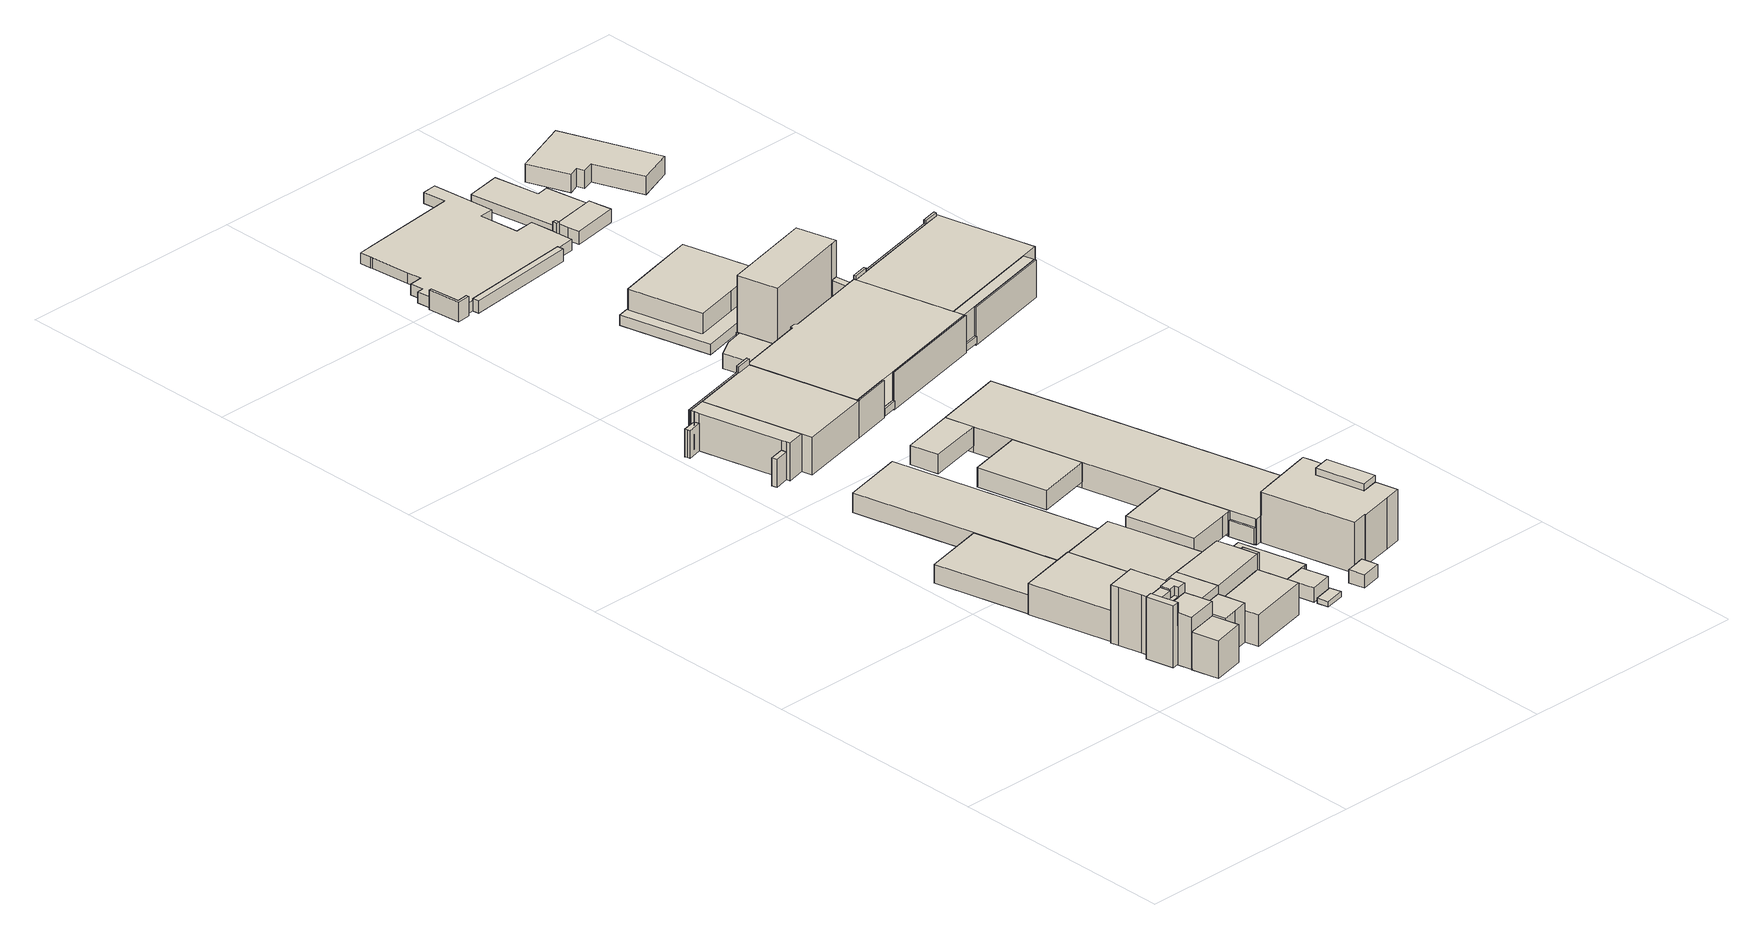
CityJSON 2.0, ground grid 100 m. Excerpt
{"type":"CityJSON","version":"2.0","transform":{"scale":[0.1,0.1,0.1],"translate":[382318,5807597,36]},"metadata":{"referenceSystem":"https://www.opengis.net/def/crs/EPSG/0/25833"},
"CityObjects":{
"building1":{"type":"Building","attributes":{"Gemeindeschluessel":"11000006","function":"31001_2111"},"address":[{"country":"Germany","locality":"Berlin","thoroughfareNumber":"10 (19)","thoroughfareName":"Wupperstraße"}],"children":["building1-1","building1-2","building1-3","building1-4","building1-5","building1-6","building1-7"]},
"building1-1":{"type":"BuildingPart","attributes":{"BezugspunktDach":"2200","measuredHeight":26.84,"storeysAboveGround":6},"parents":["building1"],"geometry":[{"type":"MultiSurface","lod":"1","boundaries":[[[0,1,2,3,4,5]],[[6,7,8,9,10,11]],[[6,11,5,4]],[[12,13,4,3]],[[14,15,16,17,18,19,20,21,7,3,2]],[[22,23,14,8,2,1]],[[10,9,1,0]],[[11,10,0,5]],[[7,6,13,12]],[[7,21,20,19]],[[19,18,17,16]],[[8,16,15,14]],[[9,8,14,23,22]]]}]},
"building1-2":{"type":"BuildingPart","attributes":{"BezugspunktDach":"2200","measuredHeight":18.98,"storeysAboveGround":6},"parents":["building1"],"geometry":[{"type":"MultiSurface","lod":"1","boundaries":[[[24,25,26,27,28]],[[29,30,31,32,33]],[[29,33,28,34,35]],[[30,29,27,35,36]],[[31,30,26,25]],[[32,31,25,24]],[[33,32,24,28]],[[35,34,28,27]],[[36,35,27,26]]]}]},
"building1-3":{"type":"BuildingPart","attributes":{"BezugspunktDach":"2200","measuredHeight":26.47,"storeysAboveGround":6},"parents":["building1"],"geometry":[{"type":"MultiSurface","lod":"1","boundaries":[[[37,38,13,12,39,40,41,42,43,44,45,46]],[[47,48,49,50,51,52,53,54,55,56,57,58]],[[47,58,46,45]],[[48,47,45,44]],[[49,48,44,43]],[[50,49,43,42]],[[51,50,42,41]],[[52,51,59,60]],[[55,54,7,6,13]],[[56,55,13,38]],[[57,56,38,37]],[[58,57,37,46]],[[60,59,41,40]],[[52,40,39,53]],[[54,53,39,12]],[[12,13,6,7]]]}]},
"building1-4":{"type":"BuildingPart","attributes":{"BezugspunktDach":"2200","measuredHeight":26.13,"storeysAboveGround":6},"parents":["building1"],"geometry":[{"type":"MultiSurface","lod":"1","boundaries":[[[20,61,62,63,21]],[[53,52,64,65,54]],[[39,12,21,63]],[[40,39,63,62]],[[64,52,62,60,66]],[[18,67,61,20]],[[54,65,19,7]],[[53,54,12,39]],[[52,53,39,40]],[[66,60,62,61,68]],[[65,64,67,18]],[[7,19,20,21]]]}]},
"building1-5":{"type":"BuildingPart","attributes":{"BezugspunktDach":"2200","measuredHeight":22.83,"storeysAboveGround":6},"parents":["building1"],"geometry":[{"type":"MultiSurface","lod":"1","boundaries":[[[17,69,70,67,18]],[[64,71,72,73,65]],[[71,64,67,66,74,75]],[[72,71,70,74,76]],[[15,77,78,69,17]],[[65,73,16,19,18]],[[64,65,18,67]],[[75,74,66,67,70]],[[76,74,70,69]],[[73,79,72,78,77,15]],[[17,18,19,16]]]}]},
"building1-6":{"type":"BuildingPart","attributes":{"BezugspunktDach":"2200","measuredHeight":22.66,"storeysAboveGround":6},"parents":["building1"],"geometry":[{"type":"MultiSurface","lod":"1","boundaries":[[[14,23,80,81,82,83,77,15]],[[72,84,85,36,34,86,87,73]],[[84,72,76,88,83]],[[85,84,83,82]],[[36,85,82,81]],[[89,28,27,26,81,80]],[[86,34,80,23]],[[87,86,23,9,8]],[[73,87,8,16]],[[72,73,15,77,90]],[[77,83,88,76]],[[34,35,27,28,89]],[[36,26,27,35]],[[8,9,23,14]],[[16,8,14,15]]]}]},
"building1-7":{"type":"BuildingPart","attributes":{"BezugspunktDach":"2200","measuredHeight":26.55,"storeysAboveGround":6},"parents":["building1"],"geometry":[{"type":"MultiSurface","lod":"1","boundaries":[[[91,92,93,94,95,96]],[[59,88,76,74,66,60]],[[41,40,96,95]],[[88,59,95,94]],[[77,83,94,93]],[[74,70,69,93,92]],[[97,67,70,74,92,91]],[[62,61,91,96]],[[59,60,40,41]],[[76,88,83,77]],[[76,69,70,74]],[[66,74,70,67,97]],[[98,60,66,99,61,62]]]}]},
"building2":{"type":"Building","attributes":{"Gemeindeschluessel":"11000006","BezugspunktDach":"2200","function":"31001_2111","measuredHeight":13.51,"storeysAboveGround":3},"address":[{"country":"Germany","locality":"Berlin","thoroughfareNumber":"10 (15)","thoroughfareName":"Wupperstraße"}],"geometry":[{"type":"Solid","lod":"1","boundaries":[[[[100,101,102,103,104,105]],[[106,107,108,109,110,111]],[[106,111,105,104]],[[107,106,104,103]],[[108,107,103,102]],[[109,108,102,101]],[[110,109,101,100]],[[111,110,100,105]]]]}]},
"building3":{"type":"Building","attributes":{"Gemeindeschluessel":"11000006","BezugspunktDach":"2200","function":"31001_2143","measuredHeight":8.14,"storeysAboveGround":2},"address":[{"country":"Germany","locality":"Berlin","thoroughfareNumber":"10 (14)","thoroughfareName":"Wupperstraße"}],"geometry":[{"type":"Solid","lod":"1","boundaries":[[[[112,113,114,115]],[[116,117,118,119]],[[116,119,115,114]],[[117,116,114,113]],[[118,117,113,112]],[[119,118,112,115]]]]}]},
"building4":{"type":"Building","attributes":{"Gemeindeschluessel":"11000006","BezugspunktDach":"2200","function":"31001_2111","measuredHeight":20.15,"storeysAboveGround":3},"address":[{"country":"Germany","locality":"Berlin","thoroughfareNumber":"10 (17)","thoroughfareName":"Wupperstraße"}],"geometry":[{"type":"Solid","lod":"1","boundaries":[[[[120,121,122,123,124,125,126]],[[127,128,129,130,131,132,133]],[[127,133,126,125]],[[128,127,125,124]],[[129,128,124,123]],[[130,129,123,122]],[[131,130,122,121]],[[132,131,121,120]],[[133,132,120,126]]]]}]},
"building5":{"type":"Building","attributes":{"Gemeindeschluessel":"11000006","BezugspunktDach":"2200","function":"31001_2111","measuredHeight":20.57,"storeysAboveGround":5},"address":[{"country":"Germany","locality":"Berlin","thoroughfareNumber":"10 (16)","thoroughfareName":"Wupperstraße"}],"geometry":[{"type":"Solid","lod":"1","boundaries":[[[[134,135,136,137,138,139]],[[140,141,142,143,144,145]],[[140,145,139,138]],[[141,140,138,137]],[[142,141,137,136]],[[143,142,136,135]],[[144,143,135,134]],[[145,144,134,139]]]]}]},
"building6":{"type":"Building","attributes":{"Gemeindeschluessel":"11000006","function":"31001_2111"},"address":[{"country":"Germany","locality":"Berlin","thoroughfareNumber":"10 (9)","thoroughfareName":"Wupperstraße"}],"children":["building6-1","building6-2","building6-3","building6-4"]},
"building6-1":{"type":"BuildingPart","attributes":{"BezugspunktDach":"2200","measuredHeight":20.6,"storeysAboveGround":5},"parents":["building6"],"geometry":[{"type":"MultiSurface","lod":"1","boundaries":[[[146,147,148,149,150]],[[151,152,153,154,155]],[[156,157,150,149]],[[151,155,158,159,160]],[[152,151,149,148]],[[153,152,148,147]],[[161,162,163,147,146]],[[155,154,146,150]],[[160,159,158,157,156]],[[154,153,163,162,161]]]}]},
"building6-2":{"type":"BuildingPart","attributes":{"BezugspunktDach":"2200","measuredHeight":13.44,"storeysAboveGround":5},"parents":["building6"],"geometry":[{"type":"MultiSurface","lod":"1","boundaries":[[[157,156,164,165]],[[166,160,159,167]],[[168,169,165,164]],[[166,167,170,171]],[[160,166,164,156]],[[167,159,157,165]],[[171,170,169,168]],[[160,156,157,159]]]}]},
"building6-3":{"type":"BuildingPart","attributes":{"BezugspunktDach":"2200","measuredHeight":13.77,"storeysAboveGround":5},"parents":["building6"],"geometry":[{"type":"MultiSurface","lod":"1","boundaries":[[[172,173,174,162,161]],[[153,175,176,177,154]],[[175,153,162,174]],[[176,175,174,173]],[[177,176,173,172]],[[154,177,172,161]],[[153,154,178,161,162]]]}]},
"building6-4":{"type":"BuildingPart","attributes":{"BezugspunktDach":"2200","measuredHeight":8.53,"storeysAboveGround":5},"parents":["building6"],"geometry":[{"type":"Solid","lod":"1","boundaries":[[[[179,169,168,180,181]],[[182,171,170,183,184]],[[182,184,181,180]],[[171,182,180,168]],[[183,170,169,179]],[[184,183,179,181]],[[170,171,168,169]]]]}]},
"building7":{"type":"Building","attributes":{"Gemeindeschluessel":"11000006","BezugspunktDach":"2200","function":"51009_1610","measuredHeight":20.63,"storeysAboveGround":0},"address":[{"country":"Germany","locality":"Berlin"}],"geometry":[{"type":"Solid","lod":"1","boundaries":[[[[147,185,186,148]],[[187,188,153,152]],[[187,152,148,186]],[[188,187,186,185]],[[153,188,185,147]],[[152,153,147,148]]]]}]},
"building8":{"type":"Building","attributes":{"Gemeindeschluessel":"11000006","BezugspunktDach":"2200","function":"31001_2463","measuredHeight":2.21,"storeysAboveGround":1},"address":[{"country":"Germany","locality":"Berlin","thoroughfareNumber":"10 (18)","thoroughfareName":"Wupperstraße"}],"geometry":[{"type":"Solid","lod":"1","boundaries":[[[[189,190,191,192]],[[193,194,195,196]],[[193,196,192,191]],[[194,193,191,190]],[[195,194,190,189]],[[196,195,189,192]]]]}]},
"building9":{"type":"Building","attributes":{"Gemeindeschluessel":"11000006","function":"31001_2500"},"address":[{"country":"Germany","locality":"Berlin","thoroughfareNumber":"10 (12)","thoroughfareName":"Wupperstraße"}],"children":["building9-1","building9-2"]},
"building9-1":{"type":"BuildingPart","attributes":{"BezugspunktDach":"2200","measuredHeight":6.25,"storeysAboveGround":2},"parents":["building9"],"geometry":[{"type":"MultiSurface","lod":"1","boundaries":[[[197,198,199,200,201,202,203,204]],[[205,206,207,208,209,210,211,212]],[[205,212,204,203]],[[206,205,203,202]],[[207,206,202,201]],[[208,207,201,200]],[[209,208,200,199]],[[209,199,213,214,215]],[[212,211,197,204]],[[210,215,214,213,198]],[[211,210,198,197]]]}]},
"building9-2":{"type":"BuildingPart","attributes":{"BezugspunktDach":"2200","measuredHeight":6.2,"storeysAboveGround":2},"parents":["building9"],"geometry":[{"type":"MultiSurface","lod":"1","boundaries":[[[216,217,218,219]],[[214,220,221,211]],[[213,198,197,211,219,218]],[[220,214,218,217]],[[221,220,217,216]],[[211,221,216,219]],[[214,210,198,213]],[[222,210,211,197,198]]]}]},
"building10":{"type":"Building","attributes":{"Gemeindeschluessel":"11000006","BezugspunktDach":"2200","function":"31001_2111","measuredHeight":9.22,"storeysAboveGround":1},"address":[{"country":"Germany","locality":"Berlin","thoroughfareNumber":"10 (13)","thoroughfareName":"Wupperstraße"}],"geometry":[{"type":"Solid","lod":"1","boundaries":[[[[223,224,225,226,227,228]],[[229,230,231,232,233,234]],[[229,234,228,227]],[[230,229,227,226]],[[231,230,226,225]],[[232,231,225,224]],[[233,232,224,223]],[[234,233,223,228]]]]}]},
"building11":{"type":"Building","attributes":{"Gemeindeschluessel":"11000006","BezugspunktDach":"2200","function":"51009_1610","measuredHeight":17.72,"storeysAboveGround":0},"address":[{"country":"Germany","locality":"Berlin"}],"geometry":[{"type":"Solid","lod":"1","boundaries":[[[[235,236,237,238,239,240]],[[241,242,243,244,245,246]],[[241,246,240,239]],[[242,241,239,238]],[[243,242,238,237]],[[244,243,237,236]],[[245,244,236,235]],[[246,245,235,240]]]]}]},
"building12":{"type":"Building","attributes":{"Gemeindeschluessel":"11000006","BezugspunktDach":"2200","function":"31001_2111","measuredHeight":8.46,"storeysAboveGround":1},"address":[{"country":"Germany","locality":"Berlin","thoroughfareNumber":"10 (8)","thoroughfareName":"Wupperstraße"}],"geometry":[{"type":"Solid","lod":"1","boundaries":[[[[247,248,249,250]],[[251,252,253,254]],[[251,254,250,249]],[[252,251,249,248]],[[253,252,248,247]],[[254,253,247,250]]]]}]},
"building13":{"type":"Building","attributes":{"Gemeindeschluessel":"11000006","BezugspunktDach":"2200","function":"31001_2143","measuredHeight":5.89,"storeysAboveGround":1},"address":[{"country":"Germany","locality":"Berlin","thoroughfareNumber":"10 (3)","thoroughfareName":"Wupperstraße"}],"geometry":[{"type":"Solid","lod":"1","boundaries":[[[[255,256,257,258,259,260]],[[261,262,263,264,265,266]],[[261,266,260,259]],[[262,261,259,258]],[[263,262,258,257]],[[264,263,257,256]],[[265,264,256,255]],[[266,265,255,260]]]]}]},
"building14":{"type":"Building","attributes":{"Gemeindeschluessel":"11000006","BezugspunktDach":"2200","function":"31001_2020","measuredHeight":8.41,"storeysAboveGround":2},"address":[{"country":"Germany","locality":"Berlin","thoroughfareNumber":"10 (7)","thoroughfareName":"Wupperstraße"}],"geometry":[{"type":"Solid","lod":"1","boundaries":[[[[267,268,269,270]],[[271,272,273,274]],[[271,274,270,269]],[[272,271,269,268]],[[273,272,268,267]],[[274,273,267,270]]]]}]},
"building15":{"type":"Building","attributes":{"Gemeindeschluessel":"11000006","BezugspunktDach":"2200","function":"51009_1610","measuredHeight":8.46,"storeysAboveGround":0},"address":[{"country":"Germany","locality":"Berlin"}],"geometry":[{"type":"Solid","lod":"1","boundaries":[[[[275,276,277,278,279,280]],[[281,282,283,284,285,286]],[[281,286,280,279]],[[282,281,279,278]],[[283,282,278,277]],[[284,283,277,276]],[[285,284,276,275]],[[286,285,275,280]]]]}]},
"building16":{"type":"Building","attributes":{"Gemeindeschluessel":"11000006","BezugspunktDach":"2200","function":"51009_1610","measuredHeight":3.09,"storeysAboveGround":0},"address":[{"country":"Germany","locality":"Berlin"}],"geometry":[{"type":"Solid","lod":"1","boundaries":[[[[287,288,289,290,291,292]],[[293,294,295,296,297,298]],[[293,298,292,291]],[[294,293,291,290]],[[295,294,290,289]],[[296,295,289,288]],[[297,296,288,287]],[[298,297,287,292]]]]}]},
"building17":{"type":"Building","attributes":{"Gemeindeschluessel":"11000006","function":"31001_2111"},"address":[{"country":"Germany","locality":"Berlin","thoroughfareNumber":"10 (6)","thoroughfareName":"Wupperstraße"}],"children":["building17-1","building17-2","building17-3","building17-4"]},
"building17-1":{"type":"BuildingPart","attributes":{"BezugspunktDach":"2200","measuredHeight":22.12,"storeysAboveGround":4},"parents":["building17"],"geometry":[{"type":"MultiSurface","lod":"1","boundaries":[[[299,300,301,302,303,304,305,306,307,308,309,310,311,312,313,314]],[[315,316,317,318,319,320,321,322,323,324,325,326,327,328,329,330]],[[331,332,314,313]],[[315,330,333,334]],[[335,331,313,312]],[[316,315,334,336]],[[317,316,312,311]],[[318,317,311,310]],[[319,318,310,309]],[[320,319,309,308]],[[321,320,308,307]],[[322,321,337,338]],[[323,322,306,338,339,305]],[[324,323,305,339,340]],[[325,324,304,303]],[[326,325,303,302]],[[327,326,302,301]],[[328,327,301,300]],[[329,328,300,299]],[[330,329,299,314]],[[334,333,332,331]],[[336,334,331,335]],[[338,337,307,306]],[[305,339,338,306]],[[340,339,305,304]]]}]},
"building17-2":{"type":"BuildingPart","attributes":{"BezugspunktDach":"2200","measuredHeight":11.19,"storeysAboveGround":4},"parents":["building17"],"geometry":[{"type":"MultiSurface","lod":"1","boundaries":[[[268,249,248,227,226,341,342,332,331,335,343,269]],[[344,336,334,333,345,346,347,348,349,350,351,352]],[[344,352,269,343]],[[336,344,343,335]],[[345,333,332,342]],[[346,345,342,341]],[[347,346,353,354,355,356,357,341,226]],[[348,347,226,227]],[[349,348,227,248]],[[350,349,248,249]],[[351,350,249,268]],[[352,351,268,269]],[[334,336,335,331]],[[334,331,332,333]],[[357,356,355,354,353]]]}]},
"building17-3":{"type":"BuildingPart","attributes":{"BezugspunktDach":"2200","measuredHeight":22.69,"storeysAboveGround":4},"parents":["building17"],"geometry":[{"type":"MultiSurface","lod":"1","boundaries":[[[358,359,360,361]],[[337,340,339,338]],[[337,307,306,361,360]],[[340,337,360,359]],[[339,305,304,362,359,358]],[[338,306,305,358,361]],[[338,306,307,337]],[[340,362,304,305,339]],[[339,305,306,338]]]}]},
"building17-4":{"type":"BuildingPart","attributes":{"BezugspunktDach":"2200","measuredHeight":7.06,"storeysAboveGround":4},"parents":["building17"],"geometry":[{"type":"Solid","lod":"1","boundaries":[[[[363,356,355,364]],[[354,353,365,366]],[[354,366,364,355]],[[365,353,356,363]],[[366,365,363,364]],[[354,355,356,353]]]]}]},
"building18":{"type":"Building","attributes":{"Gemeindeschluessel":"11000006","BezugspunktDach":"2200","function":"51009_1610","measuredHeight":2.54,"storeysAboveGround":0},"address":[{"country":"Germany","locality":"Berlin"}],"geometry":[{"type":"Solid","lod":"1","boundaries":[[[[367,368,369,370]],[[371,372,373,374]],[[371,374,370,369]],[[372,371,369,368]],[[373,372,368,367]],[[374,373,367,370]]]]}]},
"building19":{"type":"Building","attributes":{"Gemeindeschluessel":"11000006","function":"31001_2200"},"address":[{"country":"Germany","locality":"Berlin","thoroughfareNumber":"2","thoroughfareName":"Gustav-Krone-Straße"}],"children":["building19-1","building19-2"]},
"building19-1":{"type":"BuildingPart","attributes":{"BezugspunktDach":"2200","measuredHeight":4.72,"storeysAboveGround":2},"parents":["building19"],"geometry":[{"type":"MultiSurface","lod":"1","boundaries":[[[375,376,377,378,379,380,381,382,383,384,385,386,387,388,389,390,391,392,393,394,395,396,397,398,399,400,401]],[[402,403,404,405,406,407,408,409,410,411,412,413,414,415,416,417,418,419,420,421,422,423,424,283,282,281,425]],[[402,425,401,400]],[[403,402,400,399]],[[404,403,399,398]],[[405,404,398,397]],[[406,405,397,396]],[[407,406,396,395]],[[408,407,395,394]],[[409,408,394,393]],[[410,409,393,392]],[[411,410,392,391]],[[412,411,391,390]],[[413,412,390,389]],[[414,413,389,388]],[[415,414,388,387]],[[416,415,387,386]],[[417,416,386,385]],[[418,417,385,384]],[[419,418,384,383]],[[420,419,383,382]],[[421,420,382,381]],[[422,421,381,380]],[[423,422,380,379]],[[424,423,379,426,427]],[[283,424,378,377]],[[282,283,377,376]],[[281,282,376,375]],[[425,281,375,401]],[[427,426,379,378]]]}]},
"building19-2":{"type":"BuildingPart","attributes":{"BezugspunktDach":"2200","measuredHeight":5.3,"storeysAboveGround":2},"parents":["building19"],"geometry":[{"type":"MultiSurface","lod":"1","boundaries":[[[428,429,430,431]],[[426,432,433,427]],[[426,379,378,431,430]],[[432,426,430,429]],[[433,432,429,428]],[[427,433,428,431]],[[427,434,378,379,426]]]}]},
"building20":{"type":"Building","attributes":{"Gemeindeschluessel":"11000006","function":"31001_2111"},"address":[{"country":"Germany","locality":"Berlin","thoroughfareNumber":"3 (2)","thoroughfareName":"Goerzallee"}],"children":["building20-1","building20-2","building20-3","building20-4","building20-5","building20-6","building20-7","building20-8","building20-9","building20-10","building20-11","building20-12","building20-13"]},
"building20-1":{"type":"BuildingPart","attributes":{"BezugspunktDach":"2200","measuredHeight":16.32,"storeysAboveGround":3},"parents":["building20"],"geometry":[{"type":"MultiSurface","lod":"1","boundaries":[[[435,436,437,438,439,440,441,442,443,444,445,446,447,448]],[[449,450,451,452,453,454,455,456,457,458,459,460,461,462]],[[449,462,448,447]],[[450,449,447,446]],[[451,450,446,445]],[[452,451,445,444]],[[453,452,444,443]],[[455,463,464,442,441]],[[456,455,441,440]],[[454,453,443,442]],[[454,442,464,463]],[[465,466,467,468,469]],[[456,440,466,465]],[[457,470,468,467,439]],[[458,457,439,438]],[[437,436,460,459]],[[460,436,435,461]]]}]},
"building20-2":{"type":"BuildingPart","attributes":{"BezugspunktDach":"2200","measuredHeight":16.32,"storeysAboveGround":3},"parents":["building20"],"geometry":[{"type":"MultiSurface","lod":"1","boundaries":[[[466,467,471,472,473,474,475,476,477,478,479,440]],[[480,481,482,483,484,485,486,487,488,468,465,456]],[[456,440,489,490]],[[482,481,478,477]],[[483,482,477,476]],[[484,483,476,475]],[[485,484,475,474]],[[486,485,474,473]],[[487,486,473,472]],[[488,487,472,471]],[[480,490,489,479]],[[491,481,480,479,478]],[[468,488,471,467]],[[465,468,467,466]],[[456,465,466,440]]]}]},
"building20-3":{"type":"BuildingPart","attributes":{"BezugspunktDach":"2200","measuredHeight":16.35,"storeysAboveGround":3},"parents":["building20"],"geometry":[{"type":"MultiSurface","lod":"1","boundaries":[[[439,492,493,471,467]],[[488,494,495,457,468]],[[494,488,471,493]],[[457,495,492,439]],[[439,457,439,467]],[[496,488,468,467,471]],[[497,495,494,493,492]],[[468,457,439,467]]]}]},
"building20-4":{"type":"BuildingPart","attributes":{"BezugspunktDach":"2200","measuredHeight":16.42,"storeysAboveGround":3},"parents":["building20"],"geometry":[{"type":"MultiSurface","lod":"1","boundaries":[[[498,499,500,501]],[[494,502,503,495]],[[493,492,495,501,500]],[[502,494,500,499]],[[503,502,499,498]],[[495,503,498,501]],[[494,495,492,493]]]}]},
"building20-5":{"type":"BuildingPart","attributes":{"BezugspunktDach":"2200","measuredHeight":16.36,"storeysAboveGround":3},"parents":["building20"],"geometry":[{"type":"Solid","lod":"1","boundaries":[[[[504,505,439,438]],[[457,506,507,458]],[[457,439,438,439]],[[506,457,439,505]],[[507,506,505,504]],[[458,507,504,438]],[[438,439,457,458]]]]}]},
"building20-6":{"type":"BuildingPart","attributes":{"BezugspunktDach":"2200","measuredHeight":16.32,"storeysAboveGround":3},"parents":["building20"],"geometry":[{"type":"Solid","lod":"1","boundaries":[[[[508,509,437,436]],[[459,510,511,460]],[[510,459,437,509]],[[511,510,509,508]],[[436,437,459,460]],[[511,508,436,460]]]]}]},
"building20-7":{"type":"BuildingPart","attributes":{"BezugspunktDach":"2200","measuredHeight":16.33,"storeysAboveGround":3},"parents":["building20"],"geometry":[{"type":"MultiSurface","lod":"1","boundaries":[[[512,513,508,435,514,515]],[[516,461,511,517,518,519]],[[461,516,514,435]],[[436,435,508]],[[517,511,508,513]],[[518,517,513,512]],[[516,519,515,514]],[[435,436,460,461]],[[511,460,436,508]],[[519,518,512,515]]]}]},
"building20-8":{"type":"BuildingPart","attributes":{"BezugspunktDach":"2200","measuredHeight":16.38,"storeysAboveGround":3},"parents":["building20"],"geometry":[{"type":"MultiSurface","lod":"1","boundaries":[[[520,521,522,523,524,525,526,527,528]],[[519,518,529,530,531,532,533,534,535]],[[512,515,527,526]],[[529,518,526,525]],[[530,529,525,524]],[[536,537,530,524,523]],[[532,531,523,522]],[[533,538,539,540,532,522,521]],[[534,533,521,520]],[[535,534,520,528]],[[515,519,535,528,527]],[[518,519,515,512]],[[531,530,537,536]],[[541,539,538,533]],[[532,540,539,541]]]}]},
"building20-9":{"type":"BuildingPart","attributes":{"BezugspunktDach":"2200","measuredHeight":16.43,"storeysAboveGround":3},"parents":["building20"],"geometry":[{"type":"MultiSurface","lod":"1","boundaries":[[[528,542,543,544]],[[545,516,535,546]],[[545,546,544,543]],[[516,545,543,542]],[[527,515,514,516,542,528]],[[516,519,547,519,548]],[[546,535,528,544]],[[515,519,516,514]],[[535,548,519,547,515,527,528]]]}]},
"building20-10":{"type":"BuildingPart","attributes":{"BezugspunktDach":"2200","measuredHeight":16.42,"storeysAboveGround":3},"parents":["building20"],"geometry":[{"type":"MultiSurface","lod":"1","boundaries":[[[549,550,551,552]],[[553,481,490,554]],[[553,554,552,551]],[[481,553,551,550]],[[489,479,478,550,549]],[[480,490,481,480,479]],[[554,490,549,552]],[[490,480,479,489]],[[480,481,478,479]]]}]},
"building20-11":{"type":"BuildingPart","attributes":{"BezugspunktDach":"2200","measuredHeight":16.32,"storeysAboveGround":3},"parents":["building20"],"geometry":[{"type":"MultiSurface","lod":"1","boundaries":[[[443,464,555,556]],[[557,463,453,558]],[[557,558,556,555]],[[463,557,555,464]],[[463,454,453]],[[559,442,464]],[[558,453,443,556]],[[453,454,442,559,443]],[[464,442,560,454,463]]]}]},
"building20-12":{"type":"BuildingPart","attributes":{"BezugspunktDach":"2200","measuredHeight":12.13,"storeysAboveGround":3},"parents":["building20"],"geometry":[{"type":"MultiSurface","lod":"1","boundaries":[[[561,562,540,539,538,563]],[[533,541,532,564,565,566]],[[533,566,563,538]],[[564,532,540,562]],[[565,564,562,561]],[[566,565,561,563]],[[541,533,567,538,539]],[[532,541,539,540]]]}]},
"building20-13":{"type":"BuildingPart","attributes":{"BezugspunktDach":"2200","measuredHeight":12.1,"storeysAboveGround":3},"parents":["building20"],"geometry":[{"type":"Solid","lod":"1","boundaries":[[[[568,537,536,569]],[[531,530,570,571]],[[531,571,569,536]],[[570,530,537,568]],[[571,570,568,569]],[[530,531,536,537]]]]}]},
"building21":{"type":"Building","attributes":{"Gemeindeschluessel":"11000006","function":"31001_2143"},"address":[{"country":"Germany","locality":"Berlin","thoroughfareNumber":"3 (4)","thoroughfareName":"Goerzallee"}],"children":["building21-1","building21-2"]},
"building21-1":{"type":"BuildingPart","attributes":{"BezugspunktDach":"2200","measuredHeight":31.25,"storeysAboveGround":5},"parents":["building21"],"geometry":[{"type":"MultiSurface","lod":"1","boundaries":[[[572,573,574,575,576]],[[577,578,579,580,581]],[[577,581,576,575]],[[578,577,575,574]],[[579,578,574,573]],[[580,579,573,572]],[[582,583,572,576]],[[581,580,583,582]]]}]},
"building21-2":{"type":"BuildingPart","attributes":{"BezugspunktDach":"2200","measuredHeight":6.64,"storeysAboveGround":5},"parents":["building21"],"geometry":[{"type":"Solid","lod":"1","boundaries":[[[[584,583,582,585,586,587,588]],[[589,590,591,581,580,592,593]],[[589,593,588,587]],[[590,589,587,586]],[[591,590,586,585]],[[581,591,585,582]],[[592,580,583,584]],[[593,592,584,588]],[[580,581,582,583]]]]}]},
"building22":{"type":"Building","attributes":{"Gemeindeschluessel":"11000006","BezugspunktDach":"2200","function":"31001_2461","measuredHeight":13.15,"storeysAboveGround":5},"address":[{"country":"Germany","locality":"Berlin","thoroughfareNumber":"3 (6)","thoroughfareName":"Goerzallee"}],"geometry":[{"type":"Solid","lod":"1","boundaries":[[[[594,595,596,597,598,599,600,601]],[[602,603,604,605,606,607,608,609]],[[602,609,601,600]],[[603,602,600,599]],[[604,603,599,598]],[[605,604,598,597]],[[606,605,597,596]],[[607,606,596,595]],[[608,607,595,594]],[[609,608,594,601]]]]}]},
"building23":{"type":"Building","attributes":{"Gemeindeschluessel":"11000006","BezugspunktDach":"2200","function":"31001_2100","measuredHeight":4.39,"storeysAboveGround":1},"address":[{"country":"Germany","locality":"Berlin","thoroughfareNumber":"3 (5)","thoroughfareName":"Goerzallee"}],"geometry":[{"type":"Solid","lod":"1","boundaries":[[[[610,611,612,613,614,615,616,617,618,619]],[[620,621,622,623,624,625,626,627,628,629]],[[620,629,619,618]],[[621,620,618,617]],[[622,621,617,616]],[[623,622,616,615]],[[624,623,615,614]],[[625,624,614,613]],[[626,625,613,612]],[[627,626,612,611]],[[628,627,611,610]],[[629,628,610,619]]]]}]},
"building24":{"type":"Building","attributes":{"Gemeindeschluessel":"11000006","BezugspunktDach":"2200","function":"51009_1610","measuredHeight":8.82,"storeysAboveGround":0},"address":[{"country":"Germany","locality":"Berlin"}],"geometry":[{"type":"Solid","lod":"1","boundaries":[[[[630,631,632,633]],[[634,635,421,420]],[[634,420,633,632]],[[635,634,632,631]],[[421,635,631,630]],[[420,421,630,633]]]]}]},
"building25":{"type":"Building","attributes":{"Gemeindeschluessel":"11000006","BezugspunktDach":"2200","function":"51009_1610","measuredHeight":3.02,"storeysAboveGround":0},"address":[{"country":"Germany","locality":"Berlin"}],"geometry":[{"type":"Solid","lod":"1","boundaries":[[[[636,637,638,639,640,641]],[[642,643,644,645,646,647]],[[642,647,641,640]],[[643,642,640,639]],[[644,643,639,638]],[[645,644,638,637]],[[646,645,637,636]],[[647,646,636,641]]]]}]},
"building26":{"type":"Building","attributes":{"Gemeindeschluessel":"11000006","BezugspunktDach":"2200","function":"51009_1610","measuredHeight":16.88,"storeysAboveGround":0},"address":[{"country":"Germany","locality":"Berlin"}],"geometry":[{"type":"Solid","lod":"1","boundaries":[[[[648,649,650,651,652,653]],[[654,655,656,657,658,659]],[[654,659,653,652]],[[655,654,652,651]],[[656,655,651,650]],[[657,656,650,649]],[[658,657,649,648]],[[659,658,648,653]]]]}]},
"building27":{"type":"Building","attributes":{"Gemeindeschluessel":"11000006","function":"31001_2120"},"address":[{"country":"Germany","locality":"Berlin","thoroughfareNumber":"8","thoroughfareName":"Beeskowdamm"}],"children":["building27-1","building27-2"]},
"building27-1":{"type":"BuildingPart","attributes":{"BezugspunktDach":"2200","measuredHeight":5.97,"storeysAboveGround":2},"parents":["building27"],"geometry":[{"type":"MultiSurface","lod":"1","boundaries":[[[660,661,662,663,664,665,666,667]],[[668,669,670,671,672,673,674,675]],[[676,677,667,666]],[[668,675,678,675,668,679]],[[669,668,666,665]],[[670,669,665,664]],[[671,670,664,663]],[[672,671,663,662]],[[673,672,662,661]],[[674,673,661,660]],[[675,674,660,667]],[[679,668,675,678,677,676]]]}]},
"building27-2":{"type":"BuildingPart","attributes":{"BezugspunktDach":"2200","measuredHeight":4.48,"storeysAboveGround":2},"parents":["building27"],"geometry":[{"type":"Solid","lod":"1","boundaries":[[[[677,676,680,681,682,683,684]],[[685,686,687,688,668,675,689]],[[685,689,684,683]],[[686,685,683,682]],[[687,686,682,681]],[[688,687,681,680]],[[668,688,680,676]],[[689,675,677,684]],[[675,668,676,677]]]]}]},
"building28":{"type":"Building","attributes":{"Gemeindeschluessel":"11000006","BezugspunktDach":"2200","function":"31001_2120","measuredHeight":7.87,"storeysAboveGround":2},"address":[{"country":"Germany","locality":"Berlin","thoroughfareNumber":"6","thoroughfareName":"Beeskowdamm"}],"geometry":[{"type":"Solid","lod":"1","boundaries":[[[[690,691,692,693,694,695,696,697]],[[698,699,700,701,702,703,704,705]],[[698,705,697,696]],[[699,698,696,695]],[[700,699,695,694]],[[701,700,694,693]],[[702,701,693,692]],[[703,702,692,691]],[[704,703,691,690]],[[705,704,690,697]]]]}]},
"building29":{"type":"Building","attributes":{"Gemeindeschluessel":"11000006","BezugspunktDach":"2200","function":"51009_1610","measuredHeight":16.84,"storeysAboveGround":0},"address":[{"country":"Germany","locality":"Berlin"}],"geometry":[{"type":"Solid","lod":"1","boundaries":[[[[706,707,708,709,710,711]],[[712,713,714,715,716,717]],[[712,717,711,710]],[[713,712,710,709]],[[714,713,709,708]],[[715,714,708,707]],[[716,715,707,706]],[[717,716,706,711]]]]}]}
},
"vertices":[
[247,176,290],[275,182,290],[279,183,290],[251,303,290],[247,302,290],[220,295,290],[247,302,22],[251,303,22],[279,183,22],[275,182,22],[247,176,22],[220,295,22],[251,303,273],[247,302,273],[279,183,248],[265,240,248],[265,240,22],[265,240,250],[261,259,250],[261,259,22],[261,259,283],[251,303,283],[275,182,192],[275,182,248],
[315,3,185],[451,35,185],[425,151,185],[357,136,185],[289,120,185],[357,136,20],[425,151,20],[451,35,20],[315,3,20],[289,120,20],[289,120,21],[357,136,21],[425,151,21],
[216,437,273],[239,337,273],[316,317,273],[316,316,273],[383,331,273],[375,368,273],[369,392,273],[352,467,273],[343,504,273],[208,472,273],[343,504,21],[352,467,21],[369,392,21],[375,368,21],[383,331,21],[316,316,21],[316,317,21],[251,303,21],[247,302,21],[239,337,21],[216,437,21],[208,472,21],[383,331,25],[316,316,25],
[325,274,283],[316,316,283],[316,317,283],[325,274,21],[261,259,21],[325,274,25],[325,274,250],[325,274,113],
[357,261,250],[353,280,250],[353,280,21],[357,261,21],[265,240,21],[353,280,25],[353,280,157],[357,261,25],[357,261,248],[357,261,107],[274,242,21],
[289,120,248],[425,151,248],[411,210,248],[397,269,248],[397,269,21],[411,210,21],[275,182,21],[279,183,21],[397,269,25],[289,120,102],[357,261,78],
[325,274,290],[353,280,290],[357,261,290],[397,269,290],[383,331,290],[316,316,290],[325,274,78],[316,316,196],[325,274,221],
[208,472,162],[343,504,162],[369,392,162],[501,422,162],[393,891,162],[126,830,162],[393,891,27],[501,422,27],[369,392,27],[343,504,27],[208,472,27],[126,830,27],
[126,830,111],[393,891,111],[299,1299,111],[32,1238,111],[299,1299,30],[393,891,30],[126,830,30],[32,1238,30],
[425,151,193],[438,93,193],[504,108,193],[569,123,193],[543,240,193],[477,225,193],[411,210,193],[477,225,22],[543,240,22],[569,123,22],[504,108,22],[438,93,22],[425,151,22],[411,210,22],
[383,331,230],[397,269,230],[411,210,230],[543,240,230],[501,422,230],[369,392,230],[501,422,24],[543,240,24],[411,210,24],[397,269,24],[383,331,24],[369,392,24],
[543,240,229],[812,305,229],[796,376,229],[771,481,229],[501,422,229],[771,481,23],[796,376,23],[812,305,23],[543,240,23],[501,422,23],[771,481,160],[501,422,160],[501,422,101],[501,422,26],[771,481,26],[543,240,161],[812,305,161],[812,305,122],
[661,952,160],[393,891,160],[661,952,26],[393,891,26],[661,952,113],[393,891,113],[393,891,28],[661,952,28],
[569,123,161],[583,64,161],[854,127,161],[854,127,23],[583,64,23],[569,123,23],[543,240,105],
[299,1299,113],[447,1887,113],[179,1825,113],[447,1887,28],[299,1299,28],[179,1825,28],
[825,308,229],[808,379,229],[808,379,23],[825,308,23],
[971,88,47],[1058,108,47],[1046,157,47],[960,137,47],[1046,157,25],[1058,108,25],[971,88,25],[960,137,25],
[930,266,86],[937,268,86],[1050,295,86],[1057,296,86],[989,589,86],[926,575,86],[869,562,86],[863,561,86],[869,562,25],[926,575,25],[989,589,25],[1057,296,25],[1050,295,25],[937,268,25],[930,266,25],[863,561,25],[1026,289,86],[1026,289,25],[948,270,25],
[957,150,87],[1053,173,87],[1026,289,87],[930,266,87],[1053,173,25],[957,150,25],[937,268,55],
[848,680,122],[1038,723,122],[1077,732,122],[1087,735,122],[1018,1033,122],[780,978,122],[1018,1033,30],[1087,735,30],[1077,732,30],[1038,723,30],[848,680,30],[780,978,30],
[386,2657,226],[388,2649,226],[456,2664,226],[454,2672,226],[453,2675,226],[385,2659,226],[453,2675,48],[454,2672,48],[456,2664,48],[388,2649,48],[386,2657,48],[385,2659,48],
[701,1321,122],[939,1375,122],[870,1676,122],[633,1622,122],[870,1676,37],[939,1375,37],[701,1321,37],[633,1622,37],
[1165,92,83],[1254,113,83],[1243,161,83],[1238,182,83],[1167,165,83],[1149,161,83],[1167,165,25],[1238,182,25],[1243,161,25],[1254,113,25],[1165,92,25],[1149,161,25],
[594,1791,122],[831,1846,122],[803,1969,122],[566,1914,122],[803,1969,38],[831,1846,38],[594,1791,38],[566,1914,38],
[75,3830,135],[133,3836,135],[131,3847,135],[84,3842,135],[71,3973,135],[60,3972,135],[71,3973,50],[84,3842,50],[131,3847,50],[133,3836,50],[75,3830,50],[60,3972,50],
[736,2227,78],[737,2224,78],[804,2240,78],[804,2242,78],[802,2250,78],[734,2235,78],[802,2250,47],[804,2242,47],[804,2240,47],[737,2224,47],[736,2227,47],[734,2235,47],
[1235,218,228],[1304,234,228],[1305,229,228],[1448,262,228],[1520,278,228],[1498,376,228],[1424,360,228],[1375,570,228],[1450,587,228],[1457,589,228],[1448,624,228],[1439,665,228],[1432,696,228],[1425,694,228],[1207,641,228],[1142,625,228],[1207,641,7],[1425,694,7],[1432,696,7],[1439,665,7],[1448,624,7],[1457,589,7],[1450,587,7],[1375,570,7],[1424,360,7],[1498,376,7],[1520,278,7],[1448,262,7],[1305,229,7],[1304,234,7],[1235,218,7],[1142,625,7],[1207,641,122],[1142,625,122],[1142,625,10],[1207,641,10],[1425,694,122],[1425,694,10],[1450,587,31],[1375,570,31],[1424,360,31],[1498,376,31],
[1114,623,122],[1115,619,122],[1112,2041,122],[1112,2041,10],[1115,619,10],[1114,623,10],[1087,735,10],[1018,1033,10],[939,1375,10],[870,1676,10],[831,1846,10],[803,1969,10],[1114,623,15],[1087,735,15],[1087,735,86],[1114,623,86],[1114,623,42],
[1424,360,258],[1498,376,258],[1450,587,258],[1375,570,258],[1498,376,186],
[1104,621,86],[1077,732,86],[1104,621,15],[1077,732,15],
[1448,624,63],[1458,626,63],[1449,667,63],[1439,665,63],[1449,667,37],[1458,626,37],[1448,624,37],[1439,665,37],
[71,3973,97],[84,3842,97],[131,3847,97],[169,3851,97],[663,3903,97],[747,3912,97],[740,3985,97],[738,4006,97],[727,4108,97],[702,4105,97],[642,4099,97],[624,4270,97],[624,4271,97],[684,4277,97],[654,4553,97],[591,4546,97],[603,4446,97],[187,4402,97],[112,4394,97],[117,4345,97],[118,4336,97],[136,4165,97],[143,4103,97],[112,4100,97],[86,4097,97],[92,4041,97],[64,4038,97],[92,4041,50],[86,4097,50],[112,4100,50],[143,4103,50],[136,4165,50],[118,4336,50],[117,4345,50],[112,4394,50],[187,4402,50],[603,4446,50],[591,4546,50],[654,4553,50],[684,4277,50],[624,4271,50],[624,4270,50],[642,4099,50],[702,4105,50],[727,4108,50],[738,4006,50],[740,3985,50],[747,3912,50],[663,3903,50],[169,3851,50],[64,4038,50],[663,3903,51],[169,3851,51],
[172,3823,104],[666,3875,104],[663,3903,104],[169,3851,104],[666,3875,51],[172,3823,51],[169,3851,65],
[456,2664,201],[564,2195,201],[734,2235,201],[802,2250,201],[1287,2362,201],[1178,2831,201],[1176,2839,201],[1131,2829,201],[1118,2826,201],[792,2750,201],[784,2759,201],[762,2754,201],[759,2743,201],[454,2672,201],[759,2743,38],[762,2754,38],[784,2759,38],[792,2750,38],[1118,2826,38],[1131,2829,38],[1176,2839,38],[1178,2831,38],[1287,2362,38],[802,2250,38],[734,2235,38],[564,2195,38],[456,2664,38],[454,2672,38],[1148,2833,38],[1148,2833,201],[1232,2597,38],[1232,2597,201],[1276,2410,201],[1276,2410,38],[1255,2498,38],[1286,2365,38],
[1749,2520,201],[1828,2538,201],[1823,2560,201],[1747,2887,201],[1729,2967,201],[1717,2964,201],[1719,2956,201],[1651,2941,201],[1449,2894,201],[1449,2894,38],[1651,2941,38],[1719,2956,38],[1717,2964,38],[1729,2967,38],[1747,2887,38],[1823,2560,38],[1828,2538,38],[1749,2520,38],[1246,2847,201],[1246,2847,38],[1651,2941,91],
[1354,2378,201],[1760,2472,201],[1760,2472,38],[1354,2378,38],[1749,2520,152],[1354,2378,171],
[1356,2370,202],[1762,2464,202],[1760,2472,202],[1354,2378,202],[1762,2464,38],[1356,2370,38],
[804,2242,201],[1289,2354,201],[1289,2354,38],[804,2242,38],
[566,2187,201],[736,2227,201],[736,2227,38],[566,2187,38],
[240,2160,201],[251,2115,201],[388,2649,201],[141,2592,201],[388,2649,38],[251,2115,38],[240,2160,38],[141,2592,38],
[67,2560,202],[66,2559,202],[72,2537,202],[153,2180,202],[158,2158,202],[162,2142,202],[240,2160,202],[141,2592,202],[63,2574,202],[162,2142,38],[158,2158,38],[153,2180,38],[72,2537,38],[66,2559,38],[67,2560,38],[63,2574,38],[153,2180,159],[158,2158,159],[66,2559,158],[69,2548,158],[72,2537,158],[69,2548,38],
[388,2649,202],[386,2657,202],[61,2582,202],[386,2657,38],[61,2582,38],[141,2592,148],[136,2590,38],
[1246,2847,202],[1651,2941,202],[1650,2949,202],[1244,2855,202],[1650,2949,38],[1244,2855,38],
[1140,2898,201],[1109,2890,201],[1140,2898,38],[1109,2890,38],[1126,2828,201],[1131,2829,113],
[6,2533,158],[9,2522,158],[3,2545,158],[9,2522,38],[6,2533,38],[3,2545,38],[66,2559,133],
[93,2142,159],[87,2165,159],[93,2142,38],[87,2165,38],
[736,2798,360],[1109,2890,360],[1140,2898,360],[1097,3069,360],[695,2973,360],[1097,3069,48],[1140,2898,48],[1109,2890,48],[736,2798,48],[695,2973,48],[695,2973,114],[736,2798,114],
[580,2760,114],[689,2972,114],[692,2960,114],[617,2941,114],[545,2897,114],[617,2941,48],[692,2960,48],[689,2972,48],[580,2760,48],[545,2897,48],
[625,3083,177],[813,3127,177],[985,3168,177],[1001,3172,177],[925,3500,177],[908,3496,177],[736,3454,177],[548,3408,177],[736,3454,49],[908,3496,49],[925,3500,49],[1001,3172,49],[985,3168,49],[813,3127,49],[625,3083,49],[548,3408,49],
[584,3002,92],[1084,3121,92],[991,3517,92],[934,3502,92],[1011,3174,92],[1001,3172,92],[625,3083,92],[616,3081,92],[541,3406,92],[492,3395,92],[541,3406,48],[616,3081,48],[625,3083,48],[1001,3172,48],[1011,3174,48],[934,3502,48],[991,3517,48],[1084,3121,48],[584,3002,48],[492,3395,48],
[740,3985,138],[755,3987,138],[752,4007,138],[738,4006,138],[752,4007,50],[755,3987,50],
[1289,2354,78],[1289,2352,78],[1356,2367,78],[1356,2370,78],[1354,2378,78],[1287,2362,78],[1354,2378,48],[1356,2370,48],[1356,2367,48],[1289,2352,48],[1289,2354,48],[1287,2362,48],
[1176,2839,217],[1178,2831,217],[1246,2847,217],[1244,2855,217],[1243,2857,217],[1176,2842,217],[1243,2857,48],[1244,2855,48],[1246,2847,48],[1178,2831,48],[1176,2839,48],[1176,2842,48],
[778,4018,108],[786,3972,108],[795,3922,108],[995,3956,108],[994,3961,108],[986,4006,108],[978,4057,108],[777,4023,108],[978,4057,50],[986,4006,50],[994,3961,50],[995,3956,50],[795,3922,50],[786,3972,50],[778,4018,50],[777,4023,50],[978,4057,95],[777,4023,95],[777,4023,86],[978,4057,79],
[945,4251,95],[894,4242,95],[861,4441,95],[852,4439,95],[711,4415,95],[852,4439,50],[861,4441,50],[894,4242,50],[945,4251,50],[711,4415,50],
[1045,4221,125],[1091,4240,125],[1103,4207,125],[1154,4226,125],[1235,4015,125],[1389,4073,125],[1229,4494,125],[977,4399,125],[1229,4494,46],[1389,4073,46],[1235,4015,46],[1154,4226,46],[1103,4207,46],[1091,4240,46],[1045,4221,46],[977,4399,46],
[1650,2949,216],[1651,2941,216],[1719,2956,216],[1717,2964,216],[1717,2967,216],[1649,2951,216],[1717,2967,48],[1717,2964,48],[1719,2956,48],[1651,2941,48],[1650,2949,48],[1649,2951,48]
]}
